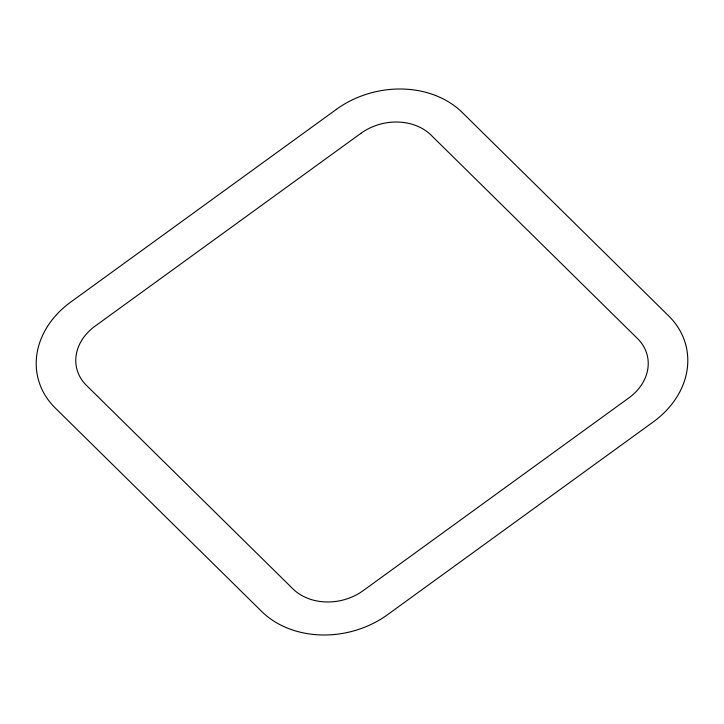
<?xml version="1.0" encoding="UTF-8"?>
<svg xmlns="http://www.w3.org/2000/svg" width="724" height="724" viewBox="0 0 724 724"><rect width="100%" height="100%" fill="white"/><g stroke="black" fill="none" stroke-linecap="round" stroke-linejoin="round"><path stroke-width="1.09" d="M336.389 109.36L70.671 302.125A90.536 73.893 -13.4 0 0 55.223 407.974L261.672 611.445A90.536 73.893 -13.4 0 0 387.612 614.64L653.329 421.875A90.536 73.893 -13.4 0 0 668.777 316.026L462.328 112.555A90.536 73.893 -13.4 0 0 336.389 109.36M360.769 133.424L95.034 326.171A50.608 41.304 -13.4 0 0 86.4 385.34L292.849 588.811A50.608 41.304 -13.4 0 0 363.249 590.594L628.966 397.829A50.608 41.304 -13.4 0 0 637.6 338.66L431.151 135.189A50.608 41.304 -13.4 0 0 360.751 133.406L360.769 133.424"/></g></svg>
